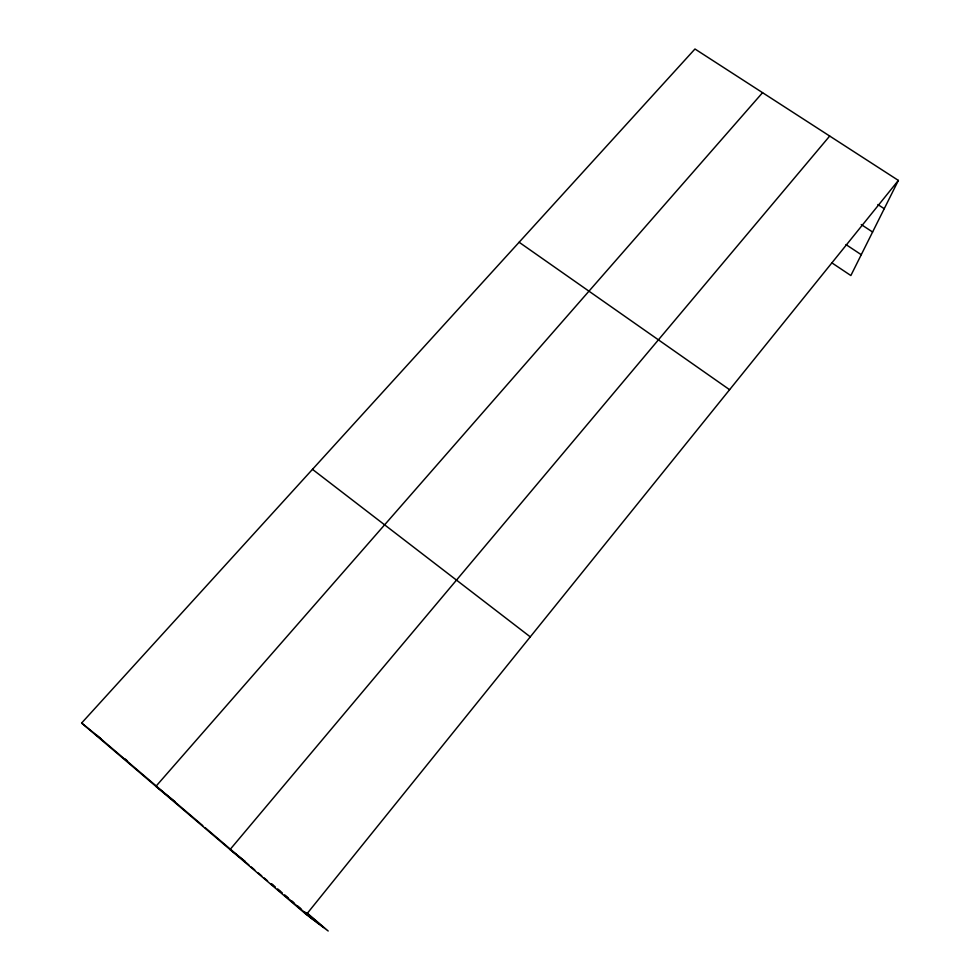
<?xml version="1.0" encoding="UTF-8"?>
<svg xmlns="http://www.w3.org/2000/svg" width="980" height="980" viewBox="0 0 980 980"><rect width="100%" height="100%" fill="white"/><g stroke="black" fill="none" stroke-linecap="round" stroke-linejoin="round"><path stroke-width="1.47" d="M307.561 913.421L328.19 931L306.336 914.548L81.622 723.044L694.967 49L898.378 180.418L850.861 275.539L831.91 262.885M306.336 914.548L898.378 180.418M829.692 136.049L230.055 849.538L245.196 861.42M762.562 92.671L155.906 786.352L162.643 791.742M877.872 204.55L884.242 208.703M861.249 224.555L872.604 232.027M845.985 244.584L861.261 254.702M519.118 242.244L729.598 389.709M312.473 469.346L530.278 636.865M164.897 793.543L174.979 801.615M81.622 723.044L101.173 738.883M306.066 912.613L323.498 927.472M125.171 759.01L127.486 760.982M271.828 883.96L275.319 886.925M277.646 888.909L282.289 892.878M284.617 894.85L288.108 897.827M291.587 900.792L293.914 902.776M297.406 905.753L300.897 908.717M304.376 911.694L318.329 923.577M96.702 735.27L202.799 825.662M205.102 827.622L229.271 848.227M231.574 850.187L248.945 864.985M251.272 866.969L254.763 869.946M258.255 872.923L261.746 875.887M264.073 877.872L267.565 880.848M271.056 883.825L273.383 885.81M278.038 889.779L280.366 891.763M285.021 895.72L312.951 919.522"/></g></svg>
